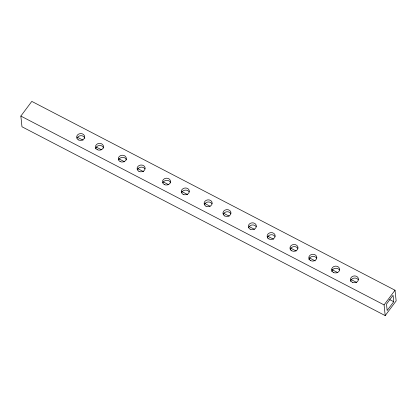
<?xml version="1.0" encoding="UTF-8"?>
<svg xmlns="http://www.w3.org/2000/svg" width="417" height="417" viewBox="0 0 417 417"><rect width="100%" height="100%" fill="white"/><g stroke="black" fill="none" stroke-linecap="round" stroke-linejoin="round"><path stroke-width="0.63" d="M20.85 116.077L31.801 101.394L395.024 290.232L396.15 300.923L385.199 315.606L21.976 126.768L20.85 116.077L384.078 304.91L385.199 315.606M384.078 304.91L395.024 290.232M393.737 301.72L387.164 310.529L386.491 304.113L393.059 295.304L393.737 301.72L389.692 299.62M77.286 137.203L83.056 140.206M96.337 147.112L101.54 149.812M118.861 158.82L124.636 161.822M137.918 168.723L143.693 171.726M163.328 181.937L168.525 184.637M181.807 191.544L187.582 194.546M204.903 203.553L210.1 206.253M223.382 213.16L229.157 216.162M249.371 226.666L254.568 229.371M267.85 236.277L273.62 239.28M290.368 247.985L296.143 250.987M309.424 257.888L315.2 260.891M331.948 269.601L337.723 272.603M351.005 279.505L356.78 282.507M77.051 138.183A4.034 3.414 -6 0 1 81.091 135.697A4.034 3.414 -6 0 1 84.828 138.288M137.516 169.62A4.034 3.414 -6 0 1 141.029 167.16A4.034 3.414 -6 0 1 144.939 168.895M118.704 159.836A4.034 3.414 -6 0 1 122.739 157.355A4.034 3.414 -6 0 1 126.476 159.94M350.655 281.407A4.034 3.414 -6 0 1 353.835 278.144A4.034 3.414 -6 0 1 358.266 279.802M267.354 238.102A4.034 3.414 -6 0 1 270.534 234.839A4.034 3.414 -6 0 1 274.965 236.491M223.356 214.244A4.034 3.414 -6 0 1 226.869 211.784A4.034 3.414 -6 0 1 230.778 213.52M290.19 249.971A4.034 3.414 -6 0 1 293.37 246.708A4.034 3.414 -6 0 1 297.801 248.365M181.708 192.591A4.034 3.414 -6 0 1 185.221 190.131A4.034 3.414 -6 0 1 189.13 191.867M162.891 182.808A4.034 3.414 -6 0 1 166.93 180.326A4.034 3.414 -6 0 1 170.662 182.917M204.538 204.46A4.034 3.414 -6 0 1 208.052 202A4.034 3.414 -6 0 1 211.961 203.736M331.838 271.629A4.034 3.414 -6 0 1 335.018 268.36A4.034 3.414 -6 0 1 339.448 270.018M248.73 227.437A4.034 3.414 -6 0 1 252.238 224.977A4.034 3.414 -6 0 1 256.147 226.712M309.002 259.755A4.034 3.414 -6 0 1 312.187 256.491A4.034 3.414 -6 0 1 316.618 258.149M95.675 148.848A4.034 3.414 -6 0 1 99.382 145.502A4.034 3.414 -6 0 1 103.64 148.071M120.122 161.572A4.034 3.414 -6 0 0 126.335 158.689A4.034 3.414 -6 0 0 120.477 155.645A4.034 3.414 -6 0 0 120.122 161.572M78.469 139.919A4.034 3.414 -6 0 0 84.687 137.037A4.034 3.414 -6 0 0 78.829 133.993A4.034 3.414 -6 0 0 78.469 139.919M138.939 171.356A4.034 3.414 -6 0 0 145.152 168.473A4.034 3.414 -6 0 0 139.294 165.429A4.034 3.414 -6 0 0 138.939 171.356M352.266 282.262A4.034 3.414 -6 0 0 358.479 279.38A4.034 3.414 -6 0 0 352.62 276.335A4.034 3.414 -6 0 0 352.266 282.262M268.965 238.957A4.034 3.414 -6 0 0 275.178 236.074A4.034 3.414 -6 0 0 269.319 233.025A4.034 3.414 -6 0 0 268.965 238.957M183.126 194.327A4.034 3.414 -6 0 0 189.339 191.445A4.034 3.414 -6 0 0 183.48 188.401A4.034 3.414 -6 0 0 183.126 194.327M224.779 215.98A4.034 3.414 -6 0 0 230.992 213.103A4.034 3.414 -6 0 0 225.133 210.053A4.034 3.414 -6 0 0 224.779 215.98M205.962 206.201A4.034 3.414 -6 0 0 212.175 203.319A4.034 3.414 -6 0 0 206.316 200.269A4.034 3.414 -6 0 0 205.962 206.201M291.796 250.825A4.034 3.414 -6 0 0 298.014 247.943A4.034 3.414 -6 0 0 292.155 244.899A4.034 3.414 -6 0 0 291.796 250.825M250.148 229.173A4.034 3.414 -6 0 0 256.361 226.29A4.034 3.414 -6 0 0 250.502 223.246A4.034 3.414 -6 0 0 250.148 229.173M164.308 184.543A4.034 3.414 -6 0 0 170.522 181.666A4.034 3.414 -6 0 0 164.663 178.617A4.034 3.414 -6 0 0 164.308 184.543M333.449 272.478A4.034 3.414 -6 0 0 339.662 269.596A4.034 3.414 -6 0 0 333.803 266.552A4.034 3.414 -6 0 0 333.449 272.478M310.613 260.609A4.034 3.414 -6 0 0 316.831 257.727A4.034 3.414 -6 0 0 310.967 254.683A4.034 3.414 -6 0 0 310.613 260.609M97.286 149.703A4.034 3.414 -6 0 0 103.499 146.82A4.034 3.414 -6 0 0 97.641 143.776A4.034 3.414 -6 0 0 97.286 149.703"/></g></svg>
